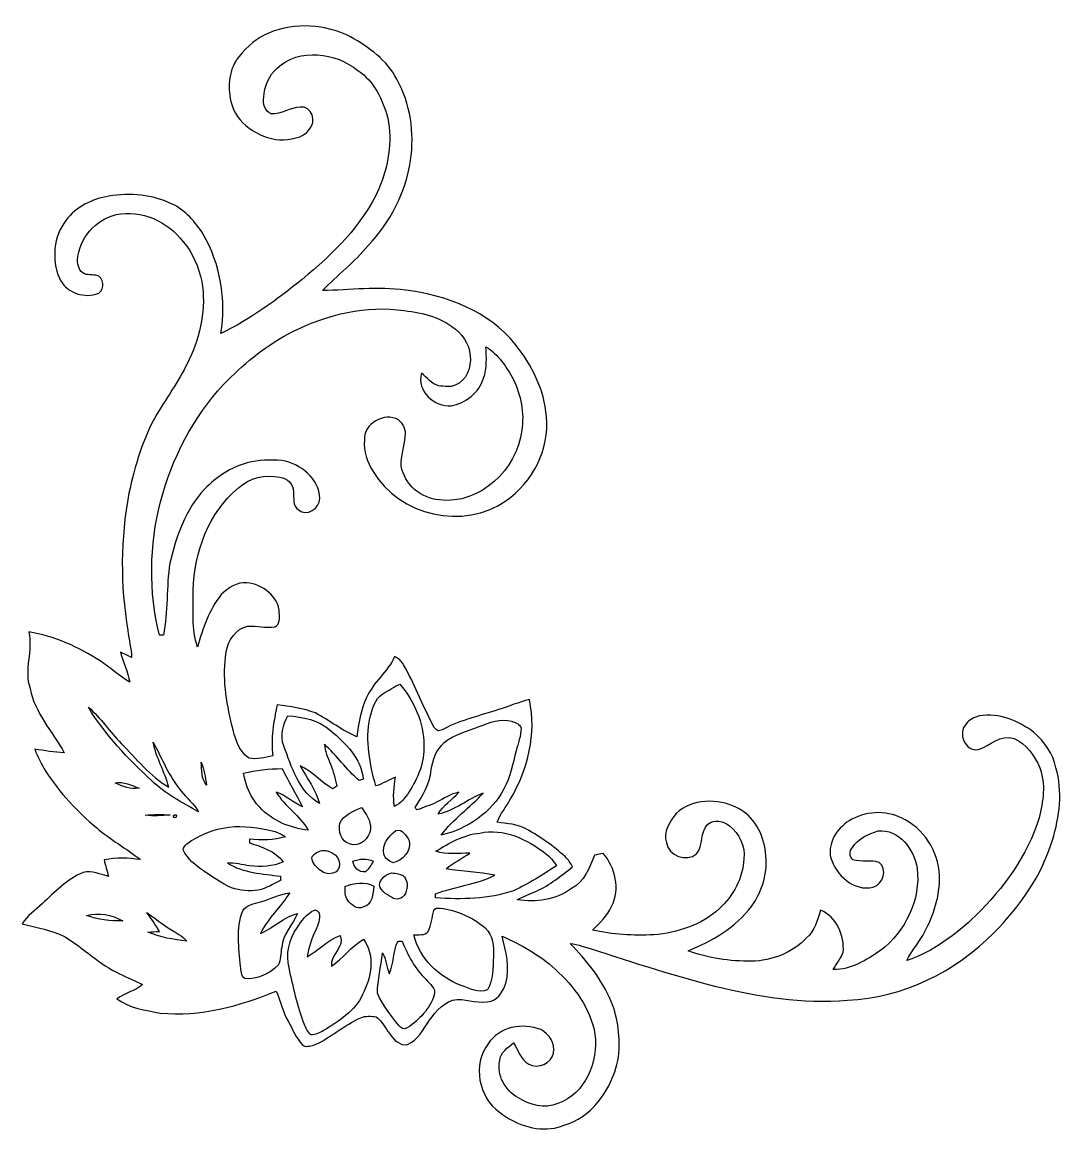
# Model space of a CAD drawing. Header units: centimetres. Extents: x -14.5 to 14.9, y -15.6 to 15.8.
import ezdxf

# ---------------------------------------------------------------- set-up
doc = ezdxf.new("R2010")
doc.units = ezdxf.units.CM
doc.header["$MEASUREMENT"] = 0
doc.layers.add('Layer 1', color=7, linetype='Continuous')

msp = doc.modelspace()

# ---------------------------------------------------------------- linework, layer by layer
at = {"layer": 'Layer 1', "color": 250}
for points, knots in [([(-7.53322, 15.47424), (-6.80156, 15.77375), (-5.94254, 15.71519), (-5.23981, 15.36241), (-5.23981, 15.36241), (-4.72475, 15.0682), (-4.2097, 14.70731), (-3.93524, 14.16332), (-3.93524, 14.16332), (-3.53871, 13.47364), (-3.4357, 12.65026), (-3.54118, 11.86886), (-3.54118, 11.86886), (-3.68194, 10.96751), (-4.11727, 10.12966), (-4.73851, 9.46573), (-4.73851, 9.46573), (-5.1308, 9.00324), (-5.60776, 8.62612), (-6.03462, 8.1982), (-6.03462, 8.1982), (-5.25321, 8.20702), (-4.46617, 8.32344), (-3.68653, 8.20526), (-3.68653, 8.20526), (-2.52801, 8.06556), (-1.33562, 7.61506), (-0.58596, 6.68091), (-0.58596, 6.68091), (-0.12277, 6.09565), (0.24024, 5.39327), (0.29492, 4.63832), (0.29492, 4.63832), (0.38876, 3.71581), (-0.09737, 2.78271), (-0.84878, 2.25848), (-0.84878, 2.25848), (-2.03059, 1.42205), (-3.87421, 1.84044), (-4.60058, 3.08857), (-4.60058, 3.08857), (-4.77661, 3.34504), (-4.87151, 3.65584), (-4.84964, 3.96804), (-4.84964, 3.96804), (-4.87856, 4.43265), (-4.28166, 4.77908), (-3.88761, 4.54272), (-3.88761, 4.54272), (-3.73027, 4.44782), (-3.6703, 4.25132), (-3.69217, 4.07529), (-3.69217, 4.07529), (-3.71475, 3.79518), (-3.81388, 3.52249), (-3.80788, 3.23921), (-3.80788, 3.23921), (-3.71546, 2.72309), (-3.24803, 2.32551), (-2.72979, 2.28529), (-2.72979, 2.28529), (-1.57868, 2.14595), (-0.53622, 3.14537), (-0.40076, 4.25168), (-0.40076, 4.25168), (-0.32738, 4.7371), (-0.42651, 5.24051), (-0.63747, 5.68078), (-0.63747, 5.68078), (-0.8322, 6.03215), (-1.06186, 6.39551), (-1.41358, 6.60682), (-1.41358, 6.60682), (-1.40194, 6.31155), (-1.37619, 6.00287), (-1.48378, 5.72029), (-1.48378, 5.72029), (-1.60549, 5.31354), (-1.98684, 5.01897), (-2.39466, 4.93889), (-2.39466, 4.93889), (-2.87196, 4.90326), (-3.3849, 5.36046), (-3.23215, 5.86211), (-3.23215, 5.86211), (-3.07446, 5.74005), (-2.95169, 5.5559), (-2.74638, 5.50827), (-2.74638, 5.50827), (-2.59644, 5.49275), (-2.42323, 5.45147), (-2.28141, 5.52662), (-2.28141, 5.52662), (-1.9558, 5.65538), (-1.82704, 6.03462), (-1.85914, 6.35706), (-1.85914, 6.35706), (-1.88348, 6.69643), (-2.09832, 7.00052), (-2.38054, 7.17973), (-2.38054, 7.17973), (-2.81975, 7.51452), (-3.38914, 7.59672), (-3.92183, 7.65281), (-3.92183, 7.65281), (-5.00027, 7.7657), (-6.08259, 7.4609), (-7.02804, 6.95537), (-7.02804, 6.95537), (-7.70361, 6.5913), (-8.29416, 6.09353), (-8.8265, 5.54496), (-8.8265, 5.54496), (-10.54382, 3.67771), (-11.25961, 0.92992), (-10.63519, -1.53317), (-10.63519, -1.53317), (-10.60768, -1.53317), (-10.55299, -1.53353), (-10.52548, -1.53388), (-10.52548, -1.53388), (-10.38684, -0.8636), (-10.45281, -0.17286), (-10.33992, 0.49989), (-10.33992, 0.49989), (-10.17588, 1.25554), (-9.89648, 2.01401), (-9.36519, 2.59186), (-9.36519, 2.59186), (-9.02653, 2.92276), (-8.62683, 3.22016), (-8.15799, 3.32952), (-8.15799, 3.32952), (-7.84013, 3.42159), (-7.50535, 3.42089), (-7.17797, 3.40289), (-7.17797, 3.40289), (-6.65586, 3.30271), (-6.12034, 2.89525), (-6.10588, 2.3241), (-6.10588, 2.3241), (-6.10905, 2.03588), (-6.47383, 1.81116), (-6.71266, 2.00131), (-6.71266, 2.00131), (-6.88904, 2.1209), (-6.83331, 2.34244), (-6.85024, 2.52095), (-6.85024, 2.52095), (-6.8513, 2.72803), (-7.03368, 2.90195), (-7.23477, 2.92559), (-7.23477, 2.92559), (-7.64399, 3.00531), (-8.10225, 2.92171), (-8.40811, 2.62326), (-8.40811, 2.62326), (-9.24878, 1.92264), (-9.66047, 0.81104), (-9.68199, -0.26388), (-9.68199, -0.26388), (-9.67634, -0.79728), (-9.74055, -1.35643), (-9.55887, -1.86972), (-9.55887, -1.86972), (-9.41776, -1.34479), (-9.23749, -0.81598), (-8.89, -0.38876), (-8.89, -0.38876), (-8.70409, -0.19015), (-8.44726, -0.03563), (-8.1661, -0.05115), (-8.1661, -0.05115), (-7.73218, -0.09596), (-7.26934, -0.43462), (-7.25135, -0.90064), (-7.25135, -0.90064), (-7.24958, -1.022), (-7.22559, -1.24531), (-7.37764, -1.29963), (-7.37764, -1.29963), (-7.63341, -1.33421), (-7.88988, -1.26718), (-8.14599, -1.27564), (-8.14599, -1.27564), (-8.48395, -1.35255), (-8.7055, -1.68698), (-8.75206, -2.01507), (-8.75206, -2.01507), (-8.87201, -2.70369), (-8.74783, -3.40431), (-8.59437, -4.07705), (-8.59437, -4.07705), (-8.50265, -4.40902), (-8.41587, -4.80272), (-8.10966, -5.00627), (-8.10966, -5.00627), (-7.88423, -5.05001), (-7.65422, -4.99216), (-7.43268, -4.94347), (-7.43268, -4.94347), (-7.50076, -4.45629), (-7.41574, -3.97263), (-7.3092, -3.4985), (-7.3092, -3.4985), (-6.94619, -3.54471), (-6.57754, -3.59833), (-6.23394, -3.72957), (-6.23394, -3.72957), (-5.83353, -3.93629), (-5.48111, -4.22945), (-5.0613, -4.40161), (-5.0613, -4.40161), (-5.00944, -4.02519), (-4.95441, -3.63961), (-4.78508, -3.2953), (-4.78508, -3.2953), (-4.60093, -2.85785), (-4.18853, -2.57246), (-3.99556, -2.13854), (-3.99556, -2.13854), (-3.89114, -2.18863), (-3.79906, -2.26554), (-3.74333, -2.3682), (-3.74333, -2.3682), (-3.4417, -2.89595), (-3.22474, -3.46569), (-2.94781, -4.00614), (-2.94781, -4.00614), (-2.90089, -4.09046), (-2.8575, -4.19453), (-2.75978, -4.23228), (-2.75978, -4.23228), (-2.70051, -4.23827), (-2.6476, -4.19982), (-2.59468, -4.17865), (-2.59468, -4.17865), (-2.11455, -3.91971), (-1.57445, -3.81247), (-1.06327, -3.63361), (-1.06327, -3.63361), (-0.76906, -3.54577), (-0.48648, -3.42159), (-0.18662, -3.35315), (-0.18662, -3.35315), (0.02328, -4.31765), (-0.22895, -5.32059), (-0.72002, -6.15809), (-0.72002, -6.15809), (-0.84349, -6.37857), (-1.00859, -6.57648), (-1.10102, -6.81426), (-1.10102, -6.81426), (-0.82127, -6.86188), (-0.52105, -6.86188), (-0.26917, -7.00864), (-0.26917, -7.00864), (0.11818, -7.23124), (0.49459, -7.47995), (0.82056, -7.78722), (0.82056, -7.78722), (0.91158, -7.86836), (0.97649, -7.97242), (1.0347, -8.07861), (1.0347, -8.07861), (0.71014, -8.32803), (0.38629, -8.58908), (0.01023, -8.75912), (0.01023, -8.75912), (-0.17145, -8.83955), (-0.3556, -8.9154), (-0.53375, -9.00359), (-0.53375, -9.00359), (-0.00741, -9.0872), (0.56339, -9.00924), (1.00048, -8.68751), (1.00048, -8.68751), (1.35855, -8.49806), (1.51836, -8.10507), (1.64959, -7.74594), (1.64959, -7.74594), (1.73108, -7.72901), (1.81257, -7.71208), (1.89442, -7.69549), (1.89442, -7.69549), (2.25002, -8.08849), (2.3816, -8.70832), (2.13466, -9.19057), (2.13466, -9.19057), (2.02106, -9.46397), (1.79846, -9.66047), (1.59279, -9.86261), (1.59279, -9.86261), (2.16182, -9.98573), (2.74884, -10.01818), (3.32952, -9.99384), (3.32952, -9.99384), (3.99415, -9.93281), (4.66972, -9.72044), (5.17172, -9.26359), (5.17172, -9.26359), (5.56613, -8.89988), (5.85047, -8.39294), (5.87022, -7.8486), (5.87022, -7.8486), (5.92208, -7.49159), (5.73405, -7.13916), (5.467, -6.91444), (5.467, -6.91444), (5.29872, -6.78639), (5.03061, -6.71583), (4.85775, -6.86894), (4.85775, -6.86894), (4.62386, -7.08801), (4.74204, -7.47536), (4.53249, -7.70819), (4.53249, -7.70819), (4.24709, -7.9502), (3.73944, -7.76676), (3.68688, -7.39069), (3.68688, -7.39069), (3.57681, -7.08836), (3.78707, -6.79662), (3.95993, -6.56978), (3.95993, -6.56978), (4.40831, -6.14821), (5.13221, -6.13198), (5.6642, -6.40186), (5.6642, -6.40186), (6.15456, -6.62234), (6.42832, -7.15257), (6.48406, -7.66727), (6.48406, -7.66727), (6.56378, -8.20349), (6.40009, -8.75489), (6.08471, -9.19021), (6.08471, -9.19021), (5.64444, -9.78994), (4.97522, -10.16706), (4.29824, -10.44399), (4.29824, -10.44399), (4.86692, -10.65354), (5.47899, -10.74773), (6.08471, -10.7375), (6.08471, -10.7375), (6.66432, -10.73221), (7.24182, -10.49867), (7.6454, -10.07921), (7.6454, -10.07921), (7.87188, -9.87848), (7.94561, -9.5758), (8.04051, -9.30099), (8.04051, -9.30099), (8.49066, -9.47843), (8.71714, -10.02242), (8.67869, -10.48279), (8.67869, -10.48279), (8.60919, -10.65918), (8.4903, -10.81229), (8.39858, -10.97774), (8.39858, -10.97774), (8.89706, -10.98374), (9.33556, -10.70504), (9.73314, -10.43517), (9.73314, -10.43517), (10.42987, -9.89965), (10.88108, -9.00218), (10.7636, -8.11424), (10.7636, -8.11424), (10.68317, -7.57873), (10.25701, -7.00546), (9.66152, -7.05626), (9.66152, -7.05626), (9.39447, -7.15222), (9.0872, -7.26581), (8.94151, -7.53004), (8.94151, -7.53004), (8.84026, -7.62141), (8.85119, -7.79216), (8.95244, -7.87471), (8.95244, -7.87471), (9.19021, -7.94949), (9.45515, -7.87471), (9.69398, -7.94844), (9.69398, -7.94844), (9.93493, -8.14458), (9.80793, -8.55839), (9.52888, -8.64694), (9.52888, -8.64694), (8.96973, -8.78452), (8.47302, -8.30263), (8.31956, -7.80591), (8.31956, -7.80591), (8.23595, -7.366), (8.5404, -6.93032), (8.91963, -6.73241), (8.91963, -6.73241), (9.38001, -6.48159), (9.97761, -6.47347), (10.42811, -6.75146), (10.42811, -6.75146), (11.03877, -7.07178), (11.41801, -7.75899), (11.3986, -8.44409), (11.3986, -8.44409), (11.3859, -8.99513), (11.19999, -9.53452), (10.92553, -10.00866), (10.92553, -10.00866), (10.78618, -10.25243), (10.59533, -10.46409), (10.47503, -10.71845), (10.47503, -10.71845), (11.21586, -10.46939), (11.85968, -9.99208), (12.41672, -9.45374), (12.41672, -9.45374), (13.20624, -8.68045), (13.88886, -7.76182), (14.20954, -6.69149), (14.20954, -6.69149), (14.32877, -6.23288), (14.40497, -5.73405), (14.22894, -5.27897), (14.22894, -5.27897), (14.08818, -4.93924), (13.85288, -4.59987), (13.50469, -4.45241), (13.50469, -4.45241), (13.11522, -4.32259), (12.83123, -4.64891), (12.49574, -4.76568), (12.49574, -4.76568), (12.12532, -4.83553), (11.89743, -4.28413), (12.15284, -4.03966), (12.15284, -4.03966), (12.23151, -3.90525), (12.38991, -3.85868), (12.5289, -3.81529), (12.5289, -3.81529), (13.081, -3.71793), (13.63098, -3.95711), (14.06701, -4.27884), (14.06701, -4.27884), (14.35806, -4.54519), (14.60888, -4.88068), (14.68861, -5.27473), (14.68861, -5.27473), (14.88193, -5.94607), (14.79268, -6.66291), (14.58807, -7.32049), (14.58807, -7.32049), (14.28821, -8.32379), (13.66344, -9.19762), (12.93636, -9.93775), (12.93636, -9.93775), (11.84663, -11.03842), (10.36038, -11.77396), (8.80181, -11.84346), (8.80181, -11.84346), (7.53286, -11.95035), (6.26639, -11.7408), (5.03802, -11.43917), (5.03802, -11.43917), (3.77543, -11.11814), (2.54071, -10.7001), (1.29822, -10.31028), (1.29822, -10.31028), (1.18921, -10.27783), (1.07421, -10.25701), (0.96344, -10.23691), (0.96344, -10.23691), (1.43122, -10.71951), (1.86231, -11.25326), (2.12619, -11.87662), (2.12619, -11.87662), (2.32304, -12.37121), (2.38301, -12.91272), (2.33151, -13.44083), (2.33151, -13.44083), (2.23132, -14.00669), (1.95263, -14.54432), (1.53917, -14.94508), (1.53917, -14.94508), (1.2573, -15.20437), (0.8957, -15.36841), (0.52388, -15.44849), (0.52388, -15.44849), (-0.03528, -15.55574), (-0.59302, -15.33419), (-1.03364, -15.00364), (-1.03364, -15.00364), (-1.62066, -14.5796), (-1.80728, -13.65709), (-1.35149, -13.07465), (-1.35149, -13.07465), (-1.04987, -12.58499), (-0.36971, -12.4714), (0.13582, -12.66966), (0.13582, -12.66966), (0.36795, -12.79172), (0.55351, -13.06195), (0.4953, -13.33218), (0.4953, -13.33218), (0.43497, -13.6271), (0.05327, -13.78691), (-0.20567, -13.6465), (-0.20567, -13.6465), (-0.43427, -13.5128), (-0.50236, -13.24928), (-0.63429, -13.03972), (-0.63429, -13.03972), (-0.79587, -13.17766), (-1.00824, -13.31031), (-1.02341, -13.5442), (-1.02341, -13.5442), (-1.1176, -13.96153), (-0.87242, -14.38769), (-0.51294, -14.58877), (-0.51294, -14.58877), (-0.18133, -14.7895), (0.23918, -14.92673), (0.61348, -14.75775), (0.61348, -14.75775), (1.39488, -14.49035), (1.77165, -13.57277), (1.66546, -12.79878), (1.66546, -12.79878), (1.54023, -12.07135), (1.08197, -11.44305), (0.53799, -10.96257), (0.53799, -10.96257), (0.10513, -10.5597), (-0.41945, -10.27183), (-0.95814, -10.03582), (-0.95814, -10.03582), (-0.8509, -10.46374), (-0.73166, -10.916), (-0.84878, -11.35556), (-0.84878, -11.35556), (-0.92428, -11.55876), (-1.03787, -11.79336), (-1.26294, -11.86251), (-1.26294, -11.86251), (-1.58291, -11.96128), (-1.90606, -11.80571), (-2.2285, -11.82017), (-2.2285, -11.82017), (-2.57986, -11.85228), (-2.82116, -12.13838), (-3.01025, -12.40614), (-3.01025, -12.40614), (-3.18664, -12.66014), (-3.32705, -12.96564), (-3.62903, -13.09405), (-3.62903, -13.09405), (-3.85621, -13.13744), (-4.0192, -12.94553), (-4.13808, -12.78361), (-4.13808, -12.78361), (-4.26367, -12.62556), (-4.3494, -12.42836), (-4.51379, -12.3063), (-4.51379, -12.3063), (-4.65808, -12.29431), (-4.81436, -12.2749), (-4.95124, -12.33346), (-4.95124, -12.33346), (-5.42502, -12.54125), (-5.80813, -12.90779), (-6.28262, -13.11381), (-6.28262, -13.11381), (-6.37999, -13.11698), (-6.5211, -13.19177), (-6.60329, -13.09405), (-6.60329, -13.09405), (-6.78004, -12.90461), (-6.87599, -12.65767), (-7.00229, -12.43506), (-7.00229, -12.43506), (-7.15574, -12.16836), (-7.21924, -11.86498), (-7.33989, -11.58452), (-7.33989, -11.58452), (-8.37353, -12.0075), (-9.48725, -12.31194), (-10.61367, -12.20188), (-10.61367, -12.20188), (-11.03383, -12.12462), (-11.4868, -12.06394), (-11.83816, -11.79865), (-11.83816, -11.79865), (-11.61239, -11.63849), (-11.32769, -11.57922), (-11.11497, -11.39966), (-11.11497, -11.39966), (-11.32487, -11.2836), (-11.55241, -11.20422), (-11.76549, -11.09521), (-11.76549, -11.09521), (-12.33029, -10.82957), (-12.77338, -10.37661), (-13.30254, -10.05452), (-13.30254, -10.05452), (-13.67719, -9.84321), (-14.11323, -9.81004), (-14.51575, -9.67987), (-14.51575, -9.67987), (-14.37076, -9.45374), (-14.14568, -9.30028), (-13.95554, -9.11578), (-13.95554, -9.11578), (-13.59147, -8.79581), (-13.25174, -8.41587), (-12.79102, -8.23383), (-12.79102, -8.23383), (-12.54689, -8.16681), (-12.30983, -8.28887), (-12.07699, -8.34425), (-12.07699, -8.34425), (-12.12039, -8.18974), (-12.16554, -8.03522), (-12.19906, -7.87894), (-12.19906, -7.87894), (-11.86109, -7.80344), (-11.51784, -7.82955), (-11.17776, -7.86659), (-11.17776, -7.86659), (-11.57711, -7.55438), (-12.02126, -7.30356), (-12.41002, -6.97759), (-12.41002, -6.97759), (-12.96317, -6.51863), (-13.45283, -5.9817), (-13.84476, -5.3788), (-13.84476, -5.3788), (-13.97212, -5.1816), (-14.08148, -4.9724), (-14.1545, -4.74909), (-14.1545, -4.74909), (-13.88004, -4.79531), (-13.60523, -4.84046), (-13.32653, -4.85246), (-13.32653, -4.85246), (-13.65956, -4.25591), (-14.1605, -3.73098), (-14.29209, -3.03848), (-14.29209, -3.03848), (-14.47835, -2.51425), (-14.20495, -1.97238), (-14.33124, -1.44216), (-14.33124, -1.44216), (-13.60558, -1.55222), (-12.92789, -1.86972), (-12.31336, -2.26131), (-12.31336, -2.26131), (-12.02337, -2.44616), (-11.77255, -2.6864), (-11.47833, -2.86456), (-11.47833, -2.86456), (-11.52349, -2.56893), (-11.66072, -2.29941), (-11.7408, -2.0133), (-11.7408, -2.0133), (-11.63214, -2.05881), (-11.52772, -2.11279), (-11.4233, -2.16711), (-11.4233, -2.16711), (-11.43776, -1.91064), (-11.49703, -1.65911), (-11.53195, -1.40511), (-11.53195, -1.40511), (-11.74468, -0.12277), (-11.74327, 1.19592), (-11.4995, 2.47368), (-11.4995, 2.47368), (-11.3344, 3.24873), (-11.10544, 4.02061), (-10.70786, 4.71064), (-10.70786, 4.71064), (-10.40095, 5.22817), (-10.03653, 5.71359), (-9.79311, 6.26674), (-9.79311, 6.26674), (-9.46397, 6.93879), (-9.32145, 7.70643), (-9.43681, 8.44938), (-9.43681, 8.44938), (-9.54229, 8.85119), (-9.68375, 9.26253), (-9.96915, 9.57509), (-9.96915, 9.57509), (-10.40165, 10.14518), (-11.14919, 10.48738), (-11.86251, 10.33956), (-11.86251, 10.33956), (-12.452, 10.2041), (-12.91273, 9.6587), (-12.95153, 9.05651), (-12.95153, 9.05651), (-12.95118, 8.90658), (-12.90496, 8.73372), (-12.75292, 8.66775), (-12.75292, 8.66775), (-12.62133, 8.62224), (-12.47634, 8.65646), (-12.34652, 8.60566), (-12.34652, 8.60566), (-12.186, 8.47019), (-12.19447, 8.14493), (-12.4333, 8.09554), (-12.4333, 8.09554), (-12.81889, 7.97913), (-13.29972, 8.16328), (-13.46588, 8.54639), (-13.46588, 8.54639), (-13.68531, 9.07097), (-13.63698, 9.72256), (-13.27891, 10.17623), (-13.27891, 10.17623), (-12.99422, 10.56358), (-12.53455, 10.789), (-12.06676, 10.86062), (-12.06676, 10.86062), (-11.46563, 10.96998), (-10.83134, 10.90154), (-10.27677, 10.64048), (-10.27677, 10.64048), (-9.90247, 10.45704), (-9.62907, 10.13248), (-9.40118, 9.79276), (-9.40118, 9.79276), (-8.91999, 8.94927), (-8.74148, 7.94032), (-8.90482, 6.98288), (-8.90482, 6.98288), (-8.07261, 7.38258), (-7.32473, 7.93679), (-6.60647, 8.51217), (-6.60647, 8.51217), (-5.74463, 9.22726), (-4.9022, 10.03088), (-4.43794, 11.07087), (-4.43794, 11.07087), (-4.17689, 11.69458), (-4.05024, 12.39802), (-4.19065, 13.06724), (-4.19065, 13.06724), (-4.32611, 13.58124), (-4.572, 14.10688), (-5.03096, 14.4078), (-5.03096, 14.4078), (-5.65785, 14.92179), (-6.68761, 15.05726), (-7.31555, 14.47729), (-7.31555, 14.47729), (-7.54451, 14.26951), (-7.67327, 13.96047), (-7.6902, 13.65391), (-7.6902, 13.65391), (-7.72724, 13.47964), (-7.65881, 13.25774), (-7.48348, 13.18613), (-7.48348, 13.18613), (-7.19384, 13.1632), (-6.94443, 13.36357), (-6.6608, 13.37522), (-6.6608, 13.37522), (-6.33201, 13.4239), (-6.18702, 12.95047), (-6.40362, 12.75397), (-6.40362, 12.75397), (-6.58178, 12.48234), (-6.95431, 12.46011), (-7.24323, 12.45129), (-7.24323, 12.45129), (-7.85178, 12.5095), (-8.47937, 12.90955), (-8.6173, 13.53714), (-8.6173, 13.53714), (-8.73337, 13.97035), (-8.66775, 14.45189), (-8.38906, 14.80961), (-8.38906, 14.80961), (-8.15552, 15.08725), (-7.87788, 15.34407), (-7.53322, 15.47424), (-7.53322, 15.47424), (-7.53322, 15.47424), (-7.53322, 15.47424), (-7.53322, 15.47424)], [0, 0, 0, 0, 0.00502513, 0.00502513, 0.00502513, 0.00502513, 0.01005025, 0.01005025, 0.01005025, 0.01005025, 0.01507538, 0.01507538, 0.01507538, 0.01507538, 0.0201005, 0.0201005, 0.0201005, 0.0201005, 0.02512563, 0.02512563, 0.02512563, 0.02512563, 0.03015075, 0.03015075, 0.03015075, 0.03015075, 0.03517588, 0.03517588, 0.03517588, 0.03517588, 0.04020101, 0.04020101, 0.04020101, 0.04020101, 0.04522613, 0.04522613, 0.04522613, 0.04522613, 0.05025126, 0.05025126, 0.05025126, 0.05025126, 0.05527638, 0.05527638, 0.05527638, 0.05527638, 0.06030151, 0.06030151, 0.06030151, 0.06030151, 0.06532663, 0.06532663, 0.06532663, 0.06532663, 0.07035176, 0.07035176, 0.07035176, 0.07035176, 0.07537688, 0.07537688, 0.07537688, 0.07537688, 0.08040201, 0.08040201, 0.08040201, 0.08040201, 0.08542714, 0.08542714, 0.08542714, 0.08542714, 0.09045226, 0.09045226, 0.09045226, 0.09045226, 0.09547739, 0.09547739, 0.09547739, 0.09547739, 0.10050251, 0.10050251, 0.10050251, 0.10050251, 0.10552764, 0.10552764, 0.10552764, 0.10552764, 0.11055276, 0.11055276, 0.11055276, 0.11055276, 0.11557789, 0.11557789, 0.11557789, 0.11557789, 0.12060302, 0.12060302, 0.12060302, 0.12060302, 0.12562814, 0.12562814, 0.12562814, 0.12562814, 0.13065327, 0.13065327, 0.13065327, 0.13065327, 0.13567839, 0.13567839, 0.13567839, 0.13567839, 0.14070352, 0.14070352, 0.14070352, 0.14070352, 0.14572864, 0.14572864, 0.14572864, 0.14572864, 0.15075377, 0.15075377, 0.15075377, 0.15075377, 0.15577889, 0.15577889, 0.15577889, 0.15577889, 0.16080402, 0.16080402, 0.16080402, 0.16080402, 0.16582915, 0.16582915, 0.16582915, 0.16582915, 0.17085427, 0.17085427, 0.17085427, 0.17085427, 0.1758794, 0.1758794, 0.1758794, 0.1758794, 0.18090452, 0.18090452, 0.18090452, 0.18090452, 0.18592965, 0.18592965, 0.18592965, 0.18592965, 0.19095477, 0.19095477, 0.19095477, 0.19095477, 0.1959799, 0.1959799, 0.1959799, 0.1959799, 0.20100503, 0.20100503, 0.20100503, 0.20100503, 0.20603015, 0.20603015, 0.20603015, 0.20603015, 0.21105528, 0.21105528, 0.21105528, 0.21105528, 0.2160804, 0.2160804, 0.2160804, 0.2160804, 0.22110553, 0.22110553, 0.22110553, 0.22110553, 0.22613065, 0.22613065, 0.22613065, 0.22613065, 0.23115578, 0.23115578, 0.23115578, 0.23115578, 0.2361809, 0.2361809, 0.2361809, 0.2361809, 0.24120603, 0.24120603, 0.24120603, 0.24120603, 0.24623116, 0.24623116, 0.24623116, 0.24623116, 0.25125628, 0.25125628, 0.25125628, 0.25125628, 0.25628141, 0.25628141, 0.25628141, 0.25628141, 0.26130653, 0.26130653, 0.26130653, 0.26130653, 0.26633166, 0.26633166, 0.26633166, 0.26633166, 0.27135678, 0.27135678, 0.27135678, 0.27135678, 0.27638191, 0.27638191, 0.27638191, 0.27638191, 0.28140704, 0.28140704, 0.28140704, 0.28140704, 0.28643216, 0.28643216, 0.28643216, 0.28643216, 0.29145729, 0.29145729, 0.29145729, 0.29145729, 0.29648241, 0.29648241, 0.29648241, 0.29648241, 0.30150754, 0.30150754, 0.30150754, 0.30150754, 0.30653266, 0.30653266, 0.30653266, 0.30653266, 0.31155779, 0.31155779, 0.31155779, 0.31155779, 0.31658291, 0.31658291, 0.31658291, 0.31658291, 0.32160804, 0.32160804, 0.32160804, 0.32160804, 0.32663317, 0.32663317, 0.32663317, 0.32663317, 0.33165829, 0.33165829, 0.33165829, 0.33165829, 0.33668342, 0.33668342, 0.33668342, 0.33668342, 0.34170854, 0.34170854, 0.34170854, 0.34170854, 0.34673367, 0.34673367, 0.34673367, 0.34673367, 0.35175879, 0.35175879, 0.35175879, 0.35175879, 0.35678392, 0.35678392, 0.35678392, 0.35678392, 0.36180905, 0.36180905, 0.36180905, 0.36180905, 0.36683417, 0.36683417, 0.36683417, 0.36683417, 0.3718593, 0.3718593, 0.3718593, 0.3718593, 0.37688442, 0.37688442, 0.37688442, 0.37688442, 0.38190955, 0.38190955, 0.38190955, 0.38190955, 0.38693467, 0.38693467, 0.38693467, 0.38693467, 0.3919598, 0.3919598, 0.3919598, 0.3919598, 0.39698492, 0.39698492, 0.39698492, 0.39698492, 0.40201005, 0.40201005, 0.40201005, 0.40201005, 0.40703518, 0.40703518, 0.40703518, 0.40703518, 0.4120603, 0.4120603, 0.4120603, 0.4120603, 0.41708543, 0.41708543, 0.41708543, 0.41708543, 0.42211055, 0.42211055, 0.42211055, 0.42211055, 0.42713568, 0.42713568, 0.42713568, 0.42713568, 0.4321608, 0.4321608, 0.4321608, 0.4321608, 0.43718593, 0.43718593, 0.43718593, 0.43718593, 0.44221106, 0.44221106, 0.44221106, 0.44221106, 0.44723618, 0.44723618, 0.44723618, 0.44723618, 0.45226131, 0.45226131, 0.45226131, 0.45226131, 0.45728643, 0.45728643, 0.45728643, 0.45728643, 0.46231156, 0.46231156, 0.46231156, 0.46231156, 0.46733668, 0.46733668, 0.46733668, 0.46733668, 0.47236181, 0.47236181, 0.47236181, 0.47236181, 0.47738693, 0.47738693, 0.47738693, 0.47738693, 0.48241206, 0.48241206, 0.48241206, 0.48241206, 0.48743719, 0.48743719, 0.48743719, 0.48743719, 0.49246231, 0.49246231, 0.49246231, 0.49246231, 0.49748744, 0.49748744, 0.49748744, 0.49748744, 0.50251256, 0.50251256, 0.50251256, 0.50251256, 0.50753769, 0.50753769, 0.50753769, 0.50753769, 0.51256281, 0.51256281, 0.51256281, 0.51256281, 0.51758794, 0.51758794, 0.51758794, 0.51758794, 0.52261307, 0.52261307, 0.52261307, 0.52261307, 0.52763819, 0.52763819, 0.52763819, 0.52763819, 0.53266332, 0.53266332, 0.53266332, 0.53266332, 0.53768844, 0.53768844, 0.53768844, 0.53768844, 0.54271357, 0.54271357, 0.54271357, 0.54271357, 0.54773869, 0.54773869, 0.54773869, 0.54773869, 0.55276382, 0.55276382, 0.55276382, 0.55276382, 0.55778894, 0.55778894, 0.55778894, 0.55778894, 0.56281407, 0.56281407, 0.56281407, 0.56281407, 0.5678392, 0.5678392, 0.5678392, 0.5678392, 0.57286432, 0.57286432, 0.57286432, 0.57286432, 0.57788945, 0.57788945, 0.57788945, 0.57788945, 0.58291457, 0.58291457, 0.58291457, 0.58291457, 0.5879397, 0.5879397, 0.5879397, 0.5879397, 0.59296482, 0.59296482, 0.59296482, 0.59296482, 0.59798995, 0.59798995, 0.59798995, 0.59798995, 0.60301508, 0.60301508, 0.60301508, 0.60301508, 0.6080402, 0.6080402, 0.6080402, 0.6080402, 0.61306533, 0.61306533, 0.61306533, 0.61306533, 0.61809045, 0.61809045, 0.61809045, 0.61809045, 0.62311558, 0.62311558, 0.62311558, 0.62311558, 0.6281407, 0.6281407, 0.6281407, 0.6281407, 0.63316583, 0.63316583, 0.63316583, 0.63316583, 0.63819095, 0.63819095, 0.63819095, 0.63819095, 0.64321608, 0.64321608, 0.64321608, 0.64321608, 0.64824121, 0.64824121, 0.64824121, 0.64824121, 0.65326633, 0.65326633, 0.65326633, 0.65326633, 0.65829146, 0.65829146, 0.65829146, 0.65829146, 0.66331658, 0.66331658, 0.66331658, 0.66331658, 0.66834171, 0.66834171, 0.66834171, 0.66834171, 0.67336683, 0.67336683, 0.67336683, 0.67336683, 0.67839196, 0.67839196, 0.67839196, 0.67839196, 0.68341709, 0.68341709, 0.68341709, 0.68341709, 0.68844221, 0.68844221, 0.68844221, 0.68844221, 0.69346734, 0.69346734, 0.69346734, 0.69346734, 0.69849246, 0.69849246, 0.69849246, 0.69849246, 0.70351759, 0.70351759, 0.70351759, 0.70351759, 0.70854271, 0.70854271, 0.70854271, 0.70854271, 0.71356784, 0.71356784, 0.71356784, 0.71356784, 0.71859296, 0.71859296, 0.71859296, 0.71859296, 0.72361809, 0.72361809, 0.72361809, 0.72361809, 0.72864322, 0.72864322, 0.72864322, 0.72864322, 0.73366834, 0.73366834, 0.73366834, 0.73366834, 0.73869347, 0.73869347, 0.73869347, 0.73869347, 0.74371859, 0.74371859, 0.74371859, 0.74371859, 0.74874372, 0.74874372, 0.74874372, 0.74874372, 0.75376884, 0.75376884, 0.75376884, 0.75376884, 0.75879397, 0.75879397, 0.75879397, 0.75879397, 0.7638191, 0.7638191, 0.7638191, 0.7638191, 0.76884422, 0.76884422, 0.76884422, 0.76884422, 0.77386935, 0.77386935, 0.77386935, 0.77386935, 0.77889447, 0.77889447, 0.77889447, 0.77889447, 0.7839196, 0.7839196, 0.7839196, 0.7839196, 0.78894472, 0.78894472, 0.78894472, 0.78894472, 0.79396985, 0.79396985, 0.79396985, 0.79396985, 0.79899497, 0.79899497, 0.79899497, 0.79899497, 0.8040201, 0.8040201, 0.8040201, 0.8040201, 0.80904523, 0.80904523, 0.80904523, 0.80904523, 0.81407035, 0.81407035, 0.81407035, 0.81407035, 0.81909548, 0.81909548, 0.81909548, 0.81909548, 0.8241206, 0.8241206, 0.8241206, 0.8241206, 0.82914573, 0.82914573, 0.82914573, 0.82914573, 0.83417085, 0.83417085, 0.83417085, 0.83417085, 0.83919598, 0.83919598, 0.83919598, 0.83919598, 0.84422111, 0.84422111, 0.84422111, 0.84422111, 0.84924623, 0.84924623, 0.84924623, 0.84924623, 0.85427136, 0.85427136, 0.85427136, 0.85427136, 0.85929648, 0.85929648, 0.85929648, 0.85929648, 0.86432161, 0.86432161, 0.86432161, 0.86432161, 0.86934673, 0.86934673, 0.86934673, 0.86934673, 0.87437186, 0.87437186, 0.87437186, 0.87437186, 0.87939698, 0.87939698, 0.87939698, 0.87939698, 0.88442211, 0.88442211, 0.88442211, 0.88442211, 0.88944724, 0.88944724, 0.88944724, 0.88944724, 0.89447236, 0.89447236, 0.89447236, 0.89447236, 0.89949749, 0.89949749, 0.89949749, 0.89949749, 0.90452261, 0.90452261, 0.90452261, 0.90452261, 0.90954774, 0.90954774, 0.90954774, 0.90954774, 0.91457286, 0.91457286, 0.91457286, 0.91457286, 0.91959799, 0.91959799, 0.91959799, 0.91959799, 0.92462312, 0.92462312, 0.92462312, 0.92462312, 0.92964824, 0.92964824, 0.92964824, 0.92964824, 0.93467337, 0.93467337, 0.93467337, 0.93467337, 0.93969849, 0.93969849, 0.93969849, 0.93969849, 0.94472362, 0.94472362, 0.94472362, 0.94472362, 0.94974874, 0.94974874, 0.94974874, 0.94974874, 0.95477387, 0.95477387, 0.95477387, 0.95477387, 0.95979899, 0.95979899, 0.95979899, 0.95979899, 0.96482412, 0.96482412, 0.96482412, 0.96482412, 0.96984925, 0.96984925, 0.96984925, 0.96984925, 0.97487437, 0.97487437, 0.97487437, 0.97487437, 0.9798995, 0.9798995, 0.9798995, 0.9798995, 0.98492462, 0.98492462, 0.98492462, 0.98492462, 0.98994975, 0.98994975, 0.98994975, 0.98994975, 1, 1, 1, 1]), ([(-4.32541, -3.19193), (-4.57165, -3.33199), (-4.61328, -3.62903), (-4.69477, -3.87244), (-4.69477, -3.87244), (-4.82918, -4.51344), (-4.69653, -5.17066), (-4.52543, -5.79155), (-4.52543, -5.79155), (-4.33176, -5.72805), (-4.15643, -5.62363), (-3.97051, -5.54179), (-3.97051, -5.54179), (-4.01073, -5.8166), (-4.0453, -6.09388), (-4.00156, -6.37081), (-4.00156, -6.37081), (-3.82305, -6.28862), (-3.70346, -6.12458), (-3.59163, -5.969), (-3.59163, -5.969), (-3.34186, -5.57459), (-3.1429, -5.11704), (-3.16759, -4.64079), (-3.16759, -4.64079), (-3.16794, -4.00897), (-3.44346, -3.39796), (-3.84351, -2.91959), (-3.84351, -2.91959), (-4.01532, -2.98662), (-4.16772, -3.09774), (-4.32541, -3.19193), (-4.32541, -3.19193), (-4.32541, -3.19193), (-4.32541, -3.19193), (-4.32541, -3.19193)], [0, 0, 0, 0, 0.1, 0.1, 0.1, 0.1, 0.2, 0.2, 0.2, 0.2, 0.3, 0.3, 0.3, 0.3, 0.4, 0.4, 0.4, 0.4, 0.5, 0.5, 0.5, 0.5, 0.6, 0.6, 0.6, 0.6, 0.7, 0.7, 0.7, 0.7, 0.8, 0.8, 0.8, 0.8, 1, 1, 1, 1]), ([(-12.64461, -3.56623), (-12.17119, -4.35187), (-11.52772, -5.01721), (-10.85956, -5.63915), (-10.85956, -5.63915), (-10.47433, -6.01098), (-9.99525, -6.25969), (-9.53417, -6.52216), (-9.53417, -6.52216), (-9.66223, -6.29779), (-9.86825, -6.13586), (-10.02524, -5.93372), (-10.02524, -5.93372), (-10.3692, -5.52309), (-10.56181, -5.02356), (-10.81229, -4.55789), (-10.81229, -4.55789), (-10.73326, -4.99992), (-10.48561, -5.38798), (-10.37731, -5.82119), (-10.37731, -5.82119), (-10.91001, -5.51498), (-11.28854, -5.01826), (-11.71787, -4.59176), (-11.71787, -4.59176), (-12.03925, -4.26191), (-12.29678, -3.87068), (-12.64461, -3.56623), (-12.64461, -3.56623), (-12.64461, -3.56623), (-12.64461, -3.56623), (-12.64461, -3.56623)], [0, 0, 0, 0, 0.11111111, 0.11111111, 0.11111111, 0.11111111, 0.22222222, 0.22222222, 0.22222222, 0.22222222, 0.33333333, 0.33333333, 0.33333333, 0.33333333, 0.44444444, 0.44444444, 0.44444444, 0.44444444, 0.55555556, 0.55555556, 0.55555556, 0.55555556, 0.66666667, 0.66666667, 0.66666667, 0.66666667, 0.77777778, 0.77777778, 0.77777778, 0.77777778, 1, 1, 1, 1]), ([(-7.01075, -3.80788), (-7.1441, -4.06823), (-7.23688, -4.37303), (-7.12752, -4.66055), (-7.12752, -4.66055), (-6.90386, -5.2578), (-6.70595, -5.94819), (-6.11434, -6.28615), (-6.11434, -6.28615), (-6.22441, -5.89562), (-6.46536, -5.56648), (-6.66609, -5.22076), (-6.66609, -5.22076), (-6.31825, -5.37422), (-6.07766, -5.69066), (-5.74569, -5.87269), (-5.74569, -5.87269), (-5.70477, -5.84659), (-5.66385, -5.82048), (-5.62293, -5.79508), (-5.62293, -5.79508), (-5.68184, -5.58659), (-5.72523, -5.37316), (-5.80919, -5.17278), (-5.80919, -5.17278), (-5.88433, -4.99251), (-5.95806, -4.80942), (-5.97958, -4.61327), (-5.97958, -4.61327), (-5.62575, -4.92795), (-5.36046, -5.32906), (-4.99816, -5.63739), (-4.99816, -5.63739), (-4.96817, -5.62857), (-4.90855, -5.61093), (-4.87856, -5.60211), (-4.87856, -5.60211), (-4.93995, -5.01191), (-5.38127, -4.58047), (-5.80884, -4.22099), (-5.80884, -4.22099), (-6.14292, -3.93453), (-6.58354, -3.83822), (-7.01075, -3.80788), (-7.01075, -3.80788), (-7.01075, -3.80788), (-7.01075, -3.80788), (-7.01075, -3.80788)], [0, 0, 0, 0, 0.07692308, 0.07692308, 0.07692308, 0.07692308, 0.15384615, 0.15384615, 0.15384615, 0.15384615, 0.23076923, 0.23076923, 0.23076923, 0.23076923, 0.30769231, 0.30769231, 0.30769231, 0.30769231, 0.38461538, 0.38461538, 0.38461538, 0.38461538, 0.46153846, 0.46153846, 0.46153846, 0.46153846, 0.53846154, 0.53846154, 0.53846154, 0.53846154, 0.61538462, 0.61538462, 0.61538462, 0.61538462, 0.69230769, 0.69230769, 0.69230769, 0.69230769, 0.76923077, 0.76923077, 0.76923077, 0.76923077, 0.84615385, 0.84615385, 0.84615385, 0.84615385, 1, 1, 1, 1]), ([(-1.60161, -4.11374), (-1.93922, -4.24991), (-2.31069, -4.32576), (-2.59468, -4.56671), (-2.59468, -4.56671), (-2.81693, -4.76356), (-2.921, -5.05213), (-2.95875, -5.33929), (-2.95875, -5.33929), (-3.00496, -5.73158), (-3.20781, -6.07201), (-3.41418, -6.39904), (-3.41418, -6.39904), (-3.40184, -6.41667), (-3.37785, -6.45195), (-3.3655, -6.46959), (-3.3655, -6.46959), (-3.18064, -6.39586), (-2.98944, -6.33695), (-2.80952, -6.25122), (-2.80952, -6.25122), (-2.60456, -6.14927), (-2.41159, -6.0131), (-2.18334, -5.96935), (-2.18334, -5.96935), (-2.36996, -6.18173), (-2.61902, -6.33589), (-2.7626, -6.58671), (-2.7626, -6.58671), (-2.29658, -6.49076), (-1.92723, -6.16232), (-1.49225, -5.99264), (-1.49225, -5.99264), (-1.86972, -6.4075), (-2.34527, -6.72677), (-2.68146, -7.18291), (-2.68146, -7.18291), (-1.94874, -7.0104), (-1.26083, -6.54614), (-0.90558, -5.86987), (-0.90558, -5.86987), (-0.71826, -5.53932), (-0.65934, -5.15832), (-0.55915, -4.79637), (-0.55915, -4.79637), (-0.50694, -4.5847), (-0.42404, -4.37762), (-0.42122, -4.15678), (-0.42122, -4.15678), (-0.45226, -4.0386), (-0.58491, -4.0005), (-0.68615, -3.9624), (-0.68615, -3.9624), (-0.99836, -3.87138), (-1.31198, -4.00544), (-1.60161, -4.11374), (-1.60161, -4.11374), (-1.60161, -4.11374), (-1.60161, -4.11374), (-1.60161, -4.11374)], [0, 0, 0, 0, 0.0625, 0.0625, 0.0625, 0.0625, 0.125, 0.125, 0.125, 0.125, 0.1875, 0.1875, 0.1875, 0.1875, 0.25, 0.25, 0.25, 0.25, 0.3125, 0.3125, 0.3125, 0.3125, 0.375, 0.375, 0.375, 0.375, 0.4375, 0.4375, 0.4375, 0.4375, 0.5, 0.5, 0.5, 0.5, 0.5625, 0.5625, 0.5625, 0.5625, 0.625, 0.625, 0.625, 0.625, 0.6875, 0.6875, 0.6875, 0.6875, 0.75, 0.75, 0.75, 0.75, 0.8125, 0.8125, 0.8125, 0.8125, 0.875, 0.875, 0.875, 0.875, 1, 1, 1, 1]), ([(-9.45833, -5.11775), (-9.43575, -5.33365), (-9.46432, -5.58976), (-9.3091, -5.76474), (-9.3091, -5.76474), (-9.33838, -5.54461), (-9.38071, -5.32624), (-9.45833, -5.11775), (-9.45833, -5.11775), (-9.45833, -5.11775), (-9.45833, -5.11775), (-9.45833, -5.11775)], [0, 0, 0, 0, 0.25, 0.25, 0.25, 0.25, 0.5, 0.5, 0.5, 0.5, 1, 1, 1, 1]), ([(-8.26629, -5.43031), (-8.19891, -5.78344), (-8.06027, -6.13375), (-7.80521, -6.3941), (-7.80521, -6.3941), (-7.45208, -6.77545), (-6.94902, -6.97865), (-6.43996, -7.03897), (-6.43996, -7.03897), (-6.66397, -6.6227), (-7.10106, -6.37258), (-7.33707, -5.9623), (-7.33707, -5.9623), (-7.07214, -6.06284), (-6.85412, -6.2544), (-6.60047, -6.37857), (-6.60047, -6.37857), (-6.78603, -6.01592), (-6.98994, -5.66208), (-7.17515, -5.29908), (-7.17515, -5.29908), (-7.54168, -5.31107), (-7.90998, -5.33541), (-8.26629, -5.43031), (-8.26629, -5.43031), (-8.26629, -5.43031), (-8.26629, -5.43031), (-8.26629, -5.43031)], [0, 0, 0, 0, 0.125, 0.125, 0.125, 0.125, 0.25, 0.25, 0.25, 0.25, 0.375, 0.375, 0.375, 0.375, 0.5, 0.5, 0.5, 0.5, 0.625, 0.625, 0.625, 0.625, 0.75, 0.75, 0.75, 0.75, 1, 1, 1, 1]), ([(-11.89002, -5.69912), (-11.68294, -5.81201), (-11.45293, -5.89986), (-11.21128, -5.85611), (-11.21128, -5.85611), (-11.42541, -5.76051), (-11.64908, -5.66491), (-11.89002, -5.69912), (-11.89002, -5.69912), (-11.89002, -5.69912), (-11.89002, -5.69912), (-11.89002, -5.69912)], [0, 0, 0, 0, 0.25, 0.25, 0.25, 0.25, 0.5, 0.5, 0.5, 0.5, 1, 1, 1, 1]), ([(-11.04336, -6.61564), (-10.80911, -6.65304), (-10.57028, -6.62623), (-10.33498, -6.61353), (-10.33498, -6.61353), (-10.56922, -6.57613), (-10.80841, -6.60188), (-11.04336, -6.61564), (-11.04336, -6.61564), (-11.04336, -6.61564), (-11.04336, -6.61564), (-11.04336, -6.61564)], [0, 0, 0, 0, 0.25, 0.25, 0.25, 0.25, 0.5, 0.5, 0.5, 0.5, 1, 1, 1, 1]), ([(-10.23691, -6.62093), (-10.27501, -6.66856), (-10.19175, -6.72042), (-10.16106, -6.67138), (-10.16106, -6.67138), (-10.12261, -6.62305), (-10.20621, -6.57225), (-10.23691, -6.62093), (-10.23691, -6.62093), (-10.23691, -6.62093), (-10.23691, -6.62093), (-10.23691, -6.62093)], [0, 0, 0, 0, 0.25, 0.25, 0.25, 0.25, 0.5, 0.5, 0.5, 0.5, 1, 1, 1, 1]), ([(-5.54602, -6.83966), (-5.58306, -7.05838), (-5.51109, -7.35647), (-5.27156, -7.42668), (-5.27156, -7.42668), (-4.99428, -7.52722), (-4.68983, -7.28592), (-4.6796, -7.00264), (-4.6796, -7.00264), (-4.65878, -6.76945), (-4.80483, -6.57931), (-4.92584, -6.39833), (-4.92584, -6.39833), (-5.1562, -6.49923), (-5.42466, -6.60224), (-5.54602, -6.83966), (-5.54602, -6.83966), (-5.54602, -6.83966), (-5.54602, -6.83966), (-5.54602, -6.83966)], [0, 0, 0, 0, 0.16666667, 0.16666667, 0.16666667, 0.16666667, 0.33333333, 0.33333333, 0.33333333, 0.33333333, 0.5, 0.5, 0.5, 0.5, 0.66666667, 0.66666667, 0.66666667, 0.66666667, 1, 1, 1, 1]), ([(-8.68045, -6.95043), (-9.10484, -7.01216), (-9.51794, -7.16986), (-9.86367, -7.42597), (-9.86367, -7.42597), (-9.91799, -7.4676), (-9.95786, -7.52828), (-9.96915, -7.59672), (-9.96915, -7.59672), (-9.84497, -7.85142), (-9.62166, -8.03663), (-9.3913, -8.19185), (-9.3913, -8.19185), (-9.13412, -8.35978), (-8.88012, -8.53828), (-8.60002, -8.66669), (-8.60002, -8.66669), (-8.36013, -8.74042), (-8.10119, -8.78064), (-7.85248, -8.7309), (-7.85248, -8.7309), (-7.62106, -8.68433), (-7.41715, -8.56333), (-7.21325, -8.45114), (-7.21325, -8.45114), (-7.21395, -8.42398), (-7.21501, -8.3693), (-7.21572, -8.34214), (-7.21572, -8.34214), (-7.72478, -8.26735), (-8.27299, -8.25041), (-8.71996, -7.96466), (-8.71996, -7.96466), (-8.50794, -7.97278), (-8.29804, -8.00523), (-8.09025, -8.04757), (-8.09025, -8.04757), (-7.77311, -8.07579), (-7.43761, -8.07297), (-7.1441, -7.93362), (-7.1441, -7.93362), (-7.36283, -7.61506), (-7.7537, -7.51664), (-8.0966, -7.39528), (-8.0966, -7.39528), (-8.0966, -7.36882), (-8.09625, -7.31555), (-8.09625, -7.28909), (-8.09625, -7.28909), (-7.75617, -7.33143), (-7.40833, -7.31732), (-7.07672, -7.22912), (-7.07672, -7.22912), (-7.18079, -7.1561), (-7.29509, -7.09471), (-7.41927, -7.06437), (-7.41927, -7.06437), (-7.83096, -6.96524), (-8.25676, -6.90598), (-8.68045, -6.95043), (-8.68045, -6.95043), (-8.68045, -6.95043), (-8.68045, -6.95043), (-8.68045, -6.95043)], [0, 0, 0, 0, 0.05882353, 0.05882353, 0.05882353, 0.05882353, 0.11764706, 0.11764706, 0.11764706, 0.11764706, 0.17647059, 0.17647059, 0.17647059, 0.17647059, 0.23529412, 0.23529412, 0.23529412, 0.23529412, 0.29411765, 0.29411765, 0.29411765, 0.29411765, 0.35294118, 0.35294118, 0.35294118, 0.35294118, 0.41176471, 0.41176471, 0.41176471, 0.41176471, 0.47058824, 0.47058824, 0.47058824, 0.47058824, 0.52941176, 0.52941176, 0.52941176, 0.52941176, 0.58823529, 0.58823529, 0.58823529, 0.58823529, 0.64705882, 0.64705882, 0.64705882, 0.64705882, 0.70588235, 0.70588235, 0.70588235, 0.70588235, 0.76470588, 0.76470588, 0.76470588, 0.76470588, 0.82352941, 0.82352941, 0.82352941, 0.82352941, 0.88235294, 0.88235294, 0.88235294, 0.88235294, 1, 1, 1, 1]), ([(-3.9564, -7.04885), (-4.15784, -7.20478), (-4.36668, -7.44467), (-4.2986, -7.71984), (-4.2986, -7.71984), (-4.27143, -7.84684), (-4.14549, -7.91104), (-4.03613, -7.95867), (-4.03613, -7.95867), (-3.76238, -7.89623), (-3.50943, -7.62318), (-3.58352, -7.32755), (-3.58352, -7.32755), (-3.65936, -7.20125), (-3.77613, -6.99241), (-3.9564, -7.04885), (-3.9564, -7.04885), (-3.9564, -7.04885), (-3.9564, -7.04885), (-3.9564, -7.04885)], [0, 0, 0, 0, 0.16666667, 0.16666667, 0.16666667, 0.16666667, 0.33333333, 0.33333333, 0.33333333, 0.33333333, 0.5, 0.5, 0.5, 0.5, 0.66666667, 0.66666667, 0.66666667, 0.66666667, 1, 1, 1, 1]), ([(-1.58997, -7.12082), (-2.04294, -7.1688), (-2.45181, -7.39669), (-2.83069, -7.63482), (-2.83069, -7.63482), (-2.52095, -7.74947), (-2.18828, -7.6775), (-1.8669, -7.69303), (-1.8669, -7.69303), (-2.09621, -7.83202), (-2.33045, -7.96361), (-2.54247, -8.12871), (-2.54247, -8.12871), (-2.08456, -8.20914), (-1.61608, -8.22149), (-1.15923, -8.3058), (-1.15923, -8.3058), (-1.6824, -8.5852), (-2.29094, -8.61766), (-2.83598, -8.84132), (-2.83598, -8.84132), (-2.83704, -8.86919), (-2.8388, -8.92457), (-2.83986, -8.95244), (-2.83986, -8.95244), (-2.10538, -8.99548), (-1.34197, -8.99442), (-0.63853, -8.74889), (-0.63853, -8.74889), (-0.21308, -8.55274), (0.18697, -8.30404), (0.57714, -8.0458), (0.57714, -8.0458), (0.49636, -7.91422), (0.40181, -7.78722), (0.26987, -7.7022), (0.26987, -7.7022), (-0.24659, -7.29298), (-0.91652, -6.9723), (-1.58997, -7.12082), (-1.58997, -7.12082), (-1.58997, -7.12082), (-1.58997, -7.12082), (-1.58997, -7.12082)], [0, 0, 0, 0, 0.08333333, 0.08333333, 0.08333333, 0.08333333, 0.16666667, 0.16666667, 0.16666667, 0.16666667, 0.25, 0.25, 0.25, 0.25, 0.33333333, 0.33333333, 0.33333333, 0.33333333, 0.41666667, 0.41666667, 0.41666667, 0.41666667, 0.5, 0.5, 0.5, 0.5, 0.58333333, 0.58333333, 0.58333333, 0.58333333, 0.66666667, 0.66666667, 0.66666667, 0.66666667, 0.75, 0.75, 0.75, 0.75, 0.83333333, 0.83333333, 0.83333333, 0.83333333, 1, 1, 1, 1]), ([(-6.0392, -7.61682), (-6.15844, -7.63693), (-6.28121, -7.70326), (-6.33307, -7.81756), (-6.33307, -7.81756), (-6.32566, -7.97877), (-6.18984, -8.09766), (-6.07131, -8.19079), (-6.07131, -8.19079), (-5.91749, -8.3185), (-5.63386, -8.29381), (-5.55801, -8.09272), (-5.55801, -8.09272), (-5.48852, -7.81367), (-5.78344, -7.58719), (-6.0392, -7.61682), (-6.0392, -7.61682), (-6.0392, -7.61682), (-6.0392, -7.61682), (-6.0392, -7.61682)], [0, 0, 0, 0, 0.16666667, 0.16666667, 0.16666667, 0.16666667, 0.33333333, 0.33333333, 0.33333333, 0.33333333, 0.5, 0.5, 0.5, 0.5, 0.66666667, 0.66666667, 0.66666667, 0.66666667, 1, 1, 1, 1]), ([(-5.17631, -7.91563), (-5.14315, -8.08778), (-5.01227, -8.24865), (-4.81577, -8.21302), (-4.81577, -8.21302), (-4.72546, -8.128), (-4.65773, -8.02358), (-4.59669, -7.91704), (-4.59669, -7.91704), (-4.78014, -7.82849), (-4.99039, -7.84472), (-5.17631, -7.91563), (-5.17631, -7.91563), (-5.17631, -7.91563), (-5.17631, -7.91563), (-5.17631, -7.91563)], [0, 0, 0, 0, 0.2, 0.2, 0.2, 0.2, 0.4, 0.4, 0.4, 0.4, 0.6, 0.6, 0.6, 0.6, 1, 1, 1, 1]), ([(-4.07529, -8.24406), (-4.23545, -8.2864), (-4.4129, -8.40564), (-4.42066, -8.58661), (-4.42066, -8.58661), (-4.38256, -8.77993), (-4.18148, -8.87695), (-4.02731, -8.96585), (-4.02731, -8.96585), (-3.60363, -9.11825), (-3.48298, -8.30862), (-3.89749, -8.27052), (-3.89749, -8.27052), (-3.94194, -8.26382), (-4.03084, -8.25041), (-4.07529, -8.24406), (-4.07529, -8.24406), (-4.07529, -8.24406), (-4.07529, -8.24406), (-4.07529, -8.24406)], [0, 0, 0, 0, 0.16666667, 0.16666667, 0.16666667, 0.16666667, 0.33333333, 0.33333333, 0.33333333, 0.33333333, 0.5, 0.5, 0.5, 0.5, 0.66666667, 0.66666667, 0.66666667, 0.66666667, 1, 1, 1, 1]), ([(-5.39362, -8.62506), (-5.39503, -8.75947), (-5.40244, -8.90834), (-5.31813, -9.02264), (-5.31813, -9.02264), (-5.21194, -9.15106), (-5.05707, -9.29146), (-4.87292, -9.20538), (-4.87292, -9.20538), (-4.61857, -9.14647), (-4.60446, -8.82438), (-4.57835, -8.61871), (-4.57835, -8.61871), (-4.83588, -8.48219), (-5.13115, -8.53017), (-5.39362, -8.62506), (-5.39362, -8.62506), (-5.39362, -8.62506), (-5.39362, -8.62506), (-5.39362, -8.62506)], [0, 0, 0, 0, 0.16666667, 0.16666667, 0.16666667, 0.16666667, 0.33333333, 0.33333333, 0.33333333, 0.33333333, 0.5, 0.5, 0.5, 0.5, 0.66666667, 0.66666667, 0.66666667, 0.66666667, 1, 1, 1, 1]), ([(-7.78651, -9.06427), (-7.95867, -9.12036), (-8.19115, -9.13518), (-8.28358, -9.31933), (-8.28358, -9.31933), (-8.47937, -9.82027), (-8.39082, -10.36532), (-8.34602, -10.88461), (-8.34602, -10.88461), (-8.32732, -10.99714), (-8.33438, -11.15095), (-8.22889, -11.22856), (-8.22889, -11.22856), (-7.87647, -11.26561), (-7.53357, -11.08639), (-7.28169, -10.85356), (-7.28169, -10.85356), (-7.20196, -10.6994), (-7.22313, -10.51384), (-7.1822, -10.34909), (-7.1822, -10.34909), (-7.15927, -9.97832), (-6.87458, -9.71479), (-6.73735, -9.38812), (-6.73735, -9.38812), (-7.12964, -9.49607), (-7.41892, -9.79593), (-7.78369, -9.95715), (-7.78369, -9.95715), (-7.58014, -9.52429), (-7.20549, -9.20891), (-6.95925, -8.80463), (-6.95925, -8.80463), (-7.24676, -8.84943), (-7.50605, -8.99266), (-7.78651, -9.06427), (-7.78651, -9.06427), (-7.78651, -9.06427), (-7.78651, -9.06427), (-7.78651, -9.06427)], [0, 0, 0, 0, 0.09090909, 0.09090909, 0.09090909, 0.09090909, 0.18181818, 0.18181818, 0.18181818, 0.18181818, 0.27272727, 0.27272727, 0.27272727, 0.27272727, 0.36363636, 0.36363636, 0.36363636, 0.36363636, 0.45454545, 0.45454545, 0.45454545, 0.45454545, 0.54545455, 0.54545455, 0.54545455, 0.54545455, 0.63636364, 0.63636364, 0.63636364, 0.63636364, 0.72727273, 0.72727273, 0.72727273, 0.72727273, 0.81818182, 0.81818182, 0.81818182, 0.81818182, 1, 1, 1, 1]), ([(-12.70247, -9.44809), (-12.37509, -9.56663), (-12.02302, -9.60931), (-11.67589, -9.60332), (-11.67589, -9.60332), (-11.98774, -9.42305), (-12.34934, -9.35284), (-12.70247, -9.44809), (-12.70247, -9.44809), (-12.70247, -9.44809), (-12.70247, -9.44809), (-12.70247, -9.44809)], [0, 0, 0, 0, 0.25, 0.25, 0.25, 0.25, 0.5, 0.5, 0.5, 0.5, 1, 1, 1, 1]), ([(-10.99079, -9.36307), (-10.87226, -9.53982), (-10.74279, -9.71021), (-10.64048, -9.89753), (-10.64048, -9.89753), (-10.74914, -9.90847), (-10.85815, -9.91235), (-10.9668, -9.91764), (-10.9668, -9.91764), (-10.61932, -10.06828), (-10.23902, -10.12507), (-9.86614, -10.17341), (-9.86614, -10.17341), (-9.9314, -10.10144), (-10.00231, -10.033), (-10.08662, -9.98396), (-10.08662, -9.98396), (-10.40095, -9.79629), (-10.70151, -9.58709), (-10.99079, -9.36307), (-10.99079, -9.36307), (-10.99079, -9.36307), (-10.99079, -9.36307), (-10.99079, -9.36307)], [0, 0, 0, 0, 0.14285714, 0.14285714, 0.14285714, 0.14285714, 0.28571429, 0.28571429, 0.28571429, 0.28571429, 0.42857143, 0.42857143, 0.42857143, 0.42857143, 0.57142857, 0.57142857, 0.57142857, 0.57142857, 0.71428571, 0.71428571, 0.71428571, 0.71428571, 1, 1, 1, 1]), ([(-6.75111, -9.79558), (-6.97548, -10.12261), (-7.07319, -10.54029), (-6.97548, -10.92941), (-6.97548, -10.92941), (-6.85906, -11.46246), (-6.74053, -11.99797), (-6.54897, -12.51021), (-6.54897, -12.51021), (-6.49781, -12.6178), (-6.45336, -12.73951), (-6.35811, -12.81818), (-6.35811, -12.81818), (-6.22864, -12.82559), (-6.11011, -12.75927), (-6.00004, -12.69894), (-6.00004, -12.69894), (-5.57354, -12.43542), (-5.11881, -12.14931), (-4.89797, -11.67765), (-4.89797, -11.67765), (-4.65949, -11.21057), (-4.53143, -10.56922), (-4.87645, -10.12119), (-4.87645, -10.12119), (-5.22076, -10.32228), (-5.45112, -10.66165), (-5.78203, -10.87861), (-5.78203, -10.87861), (-5.81413, -10.55264), (-5.39256, -10.34274), (-5.53473, -10.01289), (-5.53473, -10.01289), (-5.89139, -10.13848), (-6.14363, -10.4327), (-6.46677, -10.61191), (-6.46677, -10.61191), (-6.4195, -10.35156), (-6.33695, -10.09826), (-6.22371, -9.85908), (-6.22371, -9.85908), (-6.15174, -9.71091), (-6.08824, -9.54899), (-6.12951, -9.38001), (-6.12951, -9.38001), (-6.1595, -9.33591), (-6.19584, -9.27135), (-6.25863, -9.30169), (-6.25863, -9.30169), (-6.48335, -9.38706), (-6.62305, -9.60226), (-6.75111, -9.79558), (-6.75111, -9.79558), (-6.75111, -9.79558), (-6.75111, -9.79558), (-6.75111, -9.79558)], [0, 0, 0, 0, 0.06666667, 0.06666667, 0.06666667, 0.06666667, 0.13333333, 0.13333333, 0.13333333, 0.13333333, 0.2, 0.2, 0.2, 0.2, 0.26666667, 0.26666667, 0.26666667, 0.26666667, 0.33333333, 0.33333333, 0.33333333, 0.33333333, 0.4, 0.4, 0.4, 0.4, 0.46666667, 0.46666667, 0.46666667, 0.46666667, 0.53333333, 0.53333333, 0.53333333, 0.53333333, 0.6, 0.6, 0.6, 0.6, 0.66666667, 0.66666667, 0.66666667, 0.66666667, 0.73333333, 0.73333333, 0.73333333, 0.73333333, 0.8, 0.8, 0.8, 0.8, 0.86666667, 0.86666667, 0.86666667, 0.86666667, 1, 1, 1, 1]), ([(-2.88431, -9.31051), (-2.93934, -9.50771), (-2.9651, -9.71479), (-3.04553, -9.90459), (-3.04553, -9.90459), (-3.1429, -10.02101), (-3.31682, -9.97902), (-3.45052, -9.99878), (-3.45052, -9.99878), (-3.28577, -10.66765), (-2.74567, -11.17953), (-2.11878, -11.42541), (-2.11878, -11.42541), (-1.88489, -11.4995), (-1.61749, -11.66248), (-1.36772, -11.54359), (-1.36772, -11.54359), (-1.19733, -11.26702), (-1.22096, -10.92553), (-1.2005, -10.61473), (-1.2005, -10.61473), (-1.19944, -10.32827), (-1.20579, -10.00654), (-1.43722, -9.7984), (-1.43722, -9.7984), (-1.78999, -9.48972), (-2.24331, -9.30416), (-2.7051, -9.23819), (-2.7051, -9.23819), (-2.76754, -9.23643), (-2.86949, -9.23184), (-2.88431, -9.31051), (-2.88431, -9.31051), (-2.88431, -9.31051), (-2.88431, -9.31051), (-2.88431, -9.31051)], [0, 0, 0, 0, 0.1, 0.1, 0.1, 0.1, 0.2, 0.2, 0.2, 0.2, 0.3, 0.3, 0.3, 0.3, 0.4, 0.4, 0.4, 0.4, 0.5, 0.5, 0.5, 0.5, 0.6, 0.6, 0.6, 0.6, 0.7, 0.7, 0.7, 0.7, 0.8, 0.8, 0.8, 0.8, 1, 1, 1, 1]), ([(-3.90631, -10.17834), (-4.04495, -10.46797), (-4.00791, -10.80488), (-4.1469, -11.09239), (-4.1469, -11.09239), (-4.21816, -10.89907), (-4.23333, -10.6867), (-4.33776, -10.50643), (-4.33776, -10.50643), (-4.38185, -10.88602), (-4.47499, -11.26208), (-4.47922, -11.64378), (-4.47922, -11.64378), (-4.33987, -11.98316), (-4.09258, -12.26361), (-3.87597, -12.55536), (-3.87597, -12.55536), (-3.82411, -12.62839), (-3.72357, -12.67954), (-3.64067, -12.62309), (-3.64067, -12.62309), (-3.30271, -12.39943), (-2.99297, -12.08264), (-2.8762, -11.68506), (-2.8762, -11.68506), (-2.81199, -11.50691), (-3.00708, -11.3792), (-3.1055, -11.25537), (-3.1055, -11.25537), (-3.42371, -10.95975), (-3.62091, -10.56711), (-3.78284, -10.17058), (-3.78284, -10.17058), (-3.81353, -10.17235), (-3.87526, -10.17658), (-3.90631, -10.17834)], [0, 0, 0, 0, 0.1, 0.1, 0.1, 0.1, 0.2, 0.2, 0.2, 0.2, 0.3, 0.3, 0.3, 0.3, 0.4, 0.4, 0.4, 0.4, 0.5, 0.5, 0.5, 0.5, 0.6, 0.6, 0.6, 0.6, 0.7, 0.7, 0.7, 0.7, 0.8, 0.8, 0.8, 0.8, 1, 1, 1, 1])]:
    msp.add_open_spline(points, degree=3, knots=knots, dxfattribs=at)

doc.saveas('drawing.dxf')
